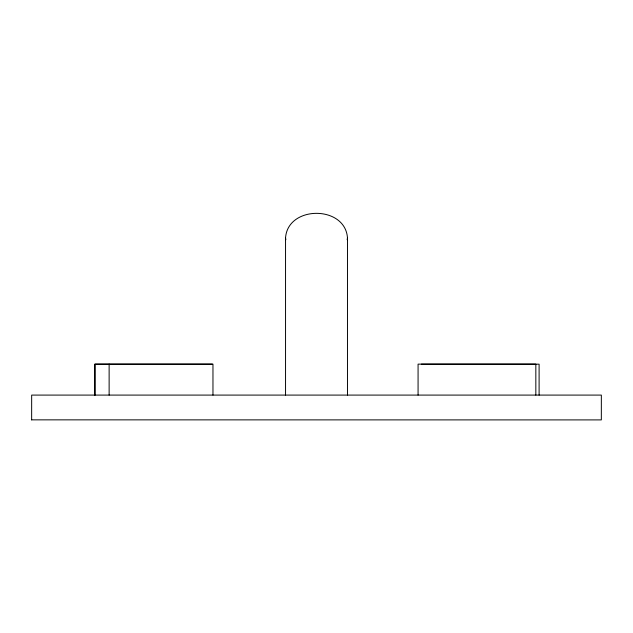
<?xml version="1.0" encoding="UTF-8"?>
<svg xmlns="http://www.w3.org/2000/svg" width="633" height="633" viewBox="0 0 633 633"><rect width="100%" height="100%" fill="white"/><g stroke="black" fill="none" stroke-linecap="round" stroke-linejoin="round"><path stroke-width="0.95" d="M285.546 395.087L285.546 237.866C287.793 205.179 345.23 205.171 347.47 237.866L347.47 395.087M347.169 239.701L347.47 237.866M31.65 419.908L31.666 395.087L601.35 395.087L601.334 419.908L31.666 419.853M212.34 364.173L94.586 364.173L94.586 395.134M421.341 364.173L539.102 364.173L539.102 395.134M285.546 237.866L285.847 239.693M535.835 395.095L535.835 364.133L418.073 364.133L418.073 395.095M212.965 395.103L212.965 364.141L95.211 364.141L95.211 395.103M109.129 364.141L109.129 395.103"/></g></svg>
